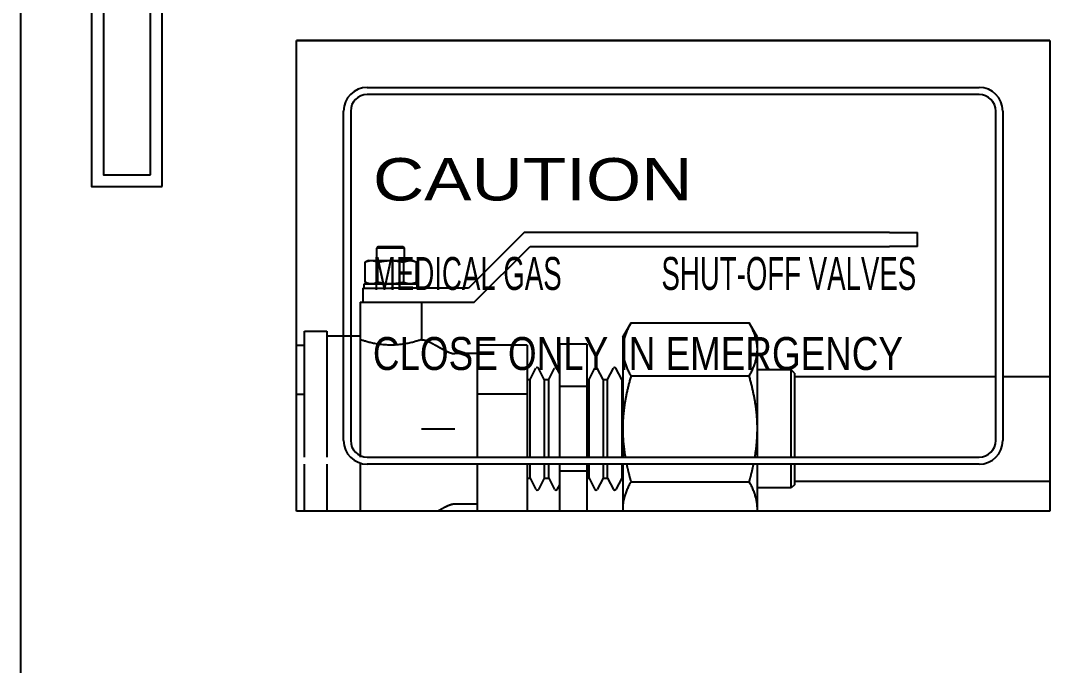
# Model space of a CAD drawing. Header units: millimetres. Extents: x 10903 to 284569, y 2319 to 62017.
# Drawn here: x 237680 to 238790, y 12022 to 12706 of the extents above; entities that cross this region are included whole.
import ezdxf

# ---------------------------------------------------------------- set-up
doc = ezdxf.new("R2010")
doc.units = ezdxf.units.MM
doc.layers.add('cps', color=7, linetype='Continuous')
doc.layers.add('CPST', color=6, linetype='Continuous')
doc.styles.add('SANSSERIF', font='sas_____.pfb', dxfattribs={"height": 10})

msp = doc.modelspace()

# ---------------------------------------------------------------- linework, layer by layer
at = {"layer": 'cps'}
for p, q in [((238772.3, 12685), (237972.3, 12685)), ((237972.3, 12685), (238772.3, 12685)), ((237972.3, 12685), (238772.3, 12685)), ((238772.3, 12685), (237972.3, 12685)), ((237972.3, 12185), (237972.3, 12685)), ((238772.3, 12685), (238772.3, 12185)), ((238772.3, 12685), (238772.3, 12185)), ((238047.3, 12635), (238697.3, 12635)), ((238047.3, 12635), (238697.3, 12635)), ((238697.3, 12627.5), (238047.3, 12627.5)), ((238697.3, 12627.5), (238047.3, 12627.5)), ((238022.3, 12260), (238022.3, 12610)), ((238022.3, 12260), (238022.3, 12610)), ((238029.8, 12610), (238029.8, 12260)), ((238029.8, 12610), (238029.8, 12260)), ((238714.8, 12260), (238714.8, 12610)), ((238714.8, 12260), (238714.8, 12610)), ((238722.3, 12610), (238722.3, 12260)), ((238722.3, 12610), (238722.3, 12260)), ((238047.3, 12242.5), (238697.3, 12242.5)), ((238047.3, 12242.5), (238697.3, 12242.5)), ((238697.3, 12235), (238047.3, 12235)), ((238697.3, 12235), (238047.3, 12235)), ((238772.3, 12185), (237972.3, 12185)), ((238772.3, 12185), (237972.3, 12185))]:
    msp.add_line(p, q, dxfattribs=at)
at = {"layer": 'cps', "color": 8}
for p, q in [((238214.2, 12481.1), (238155, 12421.9)), ((238214.2, 12481.1), (238155, 12421.9)), ((238602, 12481.1), (238214.2, 12481.1)), ((238602, 12481.1), (238214.2, 12481.1)), ((238602, 12481.1), (238631.6, 12481.1)), ((238602, 12481.1), (238631.6, 12481.1)), ((238631.6, 12466.3), (238631.6, 12481.1)), ((238631.6, 12466.3), (238631.6, 12481.1)), ((238059, 12466), (238057.5, 12464.5)), ((238059, 12466), (238057.5, 12464.5)), ((238059, 12466), (238072.3, 12466)), ((238059, 12466), (238072.3, 12466)), ((238072.3, 12466), (238085.7, 12466)), ((238072.3, 12466), (238085.7, 12466)), ((238085.7, 12466), (238087.1, 12464.5)), ((238085.7, 12466), (238087.1, 12464.5)), ((238161.1, 12407.1), (238220.3, 12466.3)), ((238161.1, 12407.1), (238220.3, 12466.3)), ((238220.3, 12466.3), (238602, 12466.3)), ((238220.3, 12466.3), (238602, 12466.3)), ((238631.6, 12466.3), (238602, 12466.3)), ((238631.6, 12466.3), (238602, 12466.3)), ((238072.3, 12464.5), (238057.5, 12464.5)), ((238057.5, 12451.2), (238057.5, 12464.5)), ((238057.5, 12451.2), (238057.5, 12464.5)), ((238072.3, 12464.5), (238057.5, 12464.5)), ((238087.1, 12464.5), (238072.3, 12464.5)), ((238087.1, 12464.5), (238072.3, 12464.5)), ((238087.1, 12451.2), (238087.1, 12464.5)), ((238087.1, 12451.2), (238087.1, 12464.5)), ((238048.7, 12451.2), (238045, 12449.5)), ((238048.7, 12451.2), (238045, 12449.5)), ((238045, 12428.1), (238045, 12449.5)), ((238045, 12428.1), (238045, 12449.5)), ((238048.7, 12451.2), (238072.3, 12451.2)), ((238048.7, 12451.2), (238072.3, 12451.2)), ((238058.7, 12428.1), (238058.7, 12449.5)), ((238058.7, 12428.1), (238058.7, 12449.5)), ((238072.3, 12451.2), (238096, 12451.2)), ((238072.3, 12451.2), (238096, 12451.2)), ((238086, 12449.5), (238086, 12428.1)), ((238086, 12449.5), (238086, 12428.1)), ((238096, 12451.2), (238099.7, 12449.5)), ((238096, 12451.2), (238099.7, 12449.5)), ((238099.7, 12428.1), (238099.7, 12449.5)), ((238099.7, 12428.1), (238099.7, 12449.5)), ((238042.7, 12421.9), (238042.7, 12407.1)), ((238042.7, 12421.9), (238072.3, 12421.9)), ((238042.7, 12421.9), (238072.3, 12421.9)), ((238042.7, 12421.9), (238042.7, 12407.1)), ((238044.2, 12421.9), (238044.2, 12426.4)), ((238044.2, 12426.4), (238072.3, 12426.4)), ((238044.2, 12426.4), (238072.3, 12426.4)), ((238044.2, 12421.9), (238044.2, 12426.4)), ((238048.7, 12426.4), (238045, 12428.1)), ((238048.7, 12426.4), (238045, 12428.1)), ((238072.3, 12426.4), (238100.5, 12426.4)), ((238072.3, 12426.4), (238100.5, 12426.4)), ((238155, 12421.9), (238072.3, 12421.9)), ((238155, 12421.9), (238072.3, 12421.9)), ((238096, 12426.4), (238099.7, 12428.1)), ((238096, 12426.4), (238099.7, 12428.1)), ((238100.5, 12421.9), (238100.5, 12426.4)), ((238100.5, 12421.9), (238100.5, 12426.4)), ((238039.8, 12407.1), (238085.9, 12407.1)), ((238039.8, 12407.1), (238039.8, 12371.4)), ((238039.8, 12407.1), (238039.8, 12371.4)), ((238039.8, 12407.1), (238085.9, 12407.1)), ((238085.9, 12407.1), (238161.1, 12407.1)), ((238085.9, 12407.1), (238161.1, 12407.1)), ((238104.9, 12407.1), (238104.9, 12367.2)), ((238104.9, 12407.1), (238104.9, 12367.2)), ((238318.7, 12370), (238327.5, 12385.1)), ((238318.7, 12370), (238327.5, 12385.1)), ((238327.5, 12385.1), (238453, 12385.1)), ((238327.5, 12385.1), (238453, 12385.1)), ((238461.7, 12370), (238453, 12385.1)), ((238461.7, 12370), (238453, 12385.1)), ((237980.6, 12242.5), (237980.6, 12376.1)), ((237980.6, 12376.1), (238004.3, 12376.1)), ((237980.6, 12376.1), (238004.3, 12376.1)), ((237980.6, 12242.5), (237980.6, 12376.1)), ((238004.3, 12376.1), (238004.3, 12242.5)), ((238004.3, 12376.1), (238004.3, 12242.5)), ((238004.3, 12371.4), (238039.8, 12371.4)), ((238004.3, 12371.4), (238039.8, 12371.4)), ((238039.8, 12371.4), (238039.8, 12242.5)), ((238039.8, 12371.4), (238039.8, 12242.5)), ((238318.7, 12370), (238318.7, 12356.9)), ((238318.7, 12370), (238318.7, 12356.9)), ((238461.7, 12356.9), (238461.7, 12370)), ((238461.7, 12356.9), (238461.7, 12370)), ((237972.3, 12361.3), (237980.6, 12361.3)), ((237972.3, 12361.3), (237980.6, 12361.3)), ((238164.1, 12361.3), (238164.1, 12309.3)), ((238217.3, 12361.3), (238164.1, 12361.3)), ((238217.3, 12361.3), (238164.1, 12361.3)), ((238164.1, 12361.3), (238164.1, 12309.3)), ((238217.3, 12361.3), (238217.3, 12309.3)), ((238217.3, 12361.3), (238217.3, 12309.3)), ((238251.5, 12362.5), (238251.5, 12317.5)), ((238280.5, 12362.5), (238251.5, 12362.5)), ((238280.5, 12362.5), (238251.5, 12362.5)), ((238251.5, 12362.5), (238251.5, 12317.5)), ((238280.5, 12362.5), (238280.5, 12317.5)), ((238280.5, 12362.5), (238280.5, 12317.5)), ((238318.7, 12356.9), (238318.7, 12272.5)), ((238318.7, 12356.9), (238318.7, 12272.5)), ((238461.7, 12272.5), (238461.7, 12356.9)), ((238461.7, 12272.5), (238461.7, 12356.9)), ((238164.1, 12352.4), (238140.4, 12352.4)), ((238164.1, 12352.4), (238140.4, 12352.4)), ((238220.5, 12324.9), (238226.6, 12336.8)), ((238220.5, 12324.9), (238226.6, 12336.8)), ((238235.3, 12324.9), (238229.1, 12336.8)), ((238235.3, 12324.9), (238229.1, 12336.8)), ((238240.3, 12324.9), (238246.4, 12336.8)), ((238240.3, 12324.9), (238246.4, 12336.8)), ((238251.5, 12331.8), (238248.9, 12336.8)), ((238251.5, 12331.8), (238248.9, 12336.8)), ((238282.9, 12324.9), (238289.1, 12336.8)), ((238282.9, 12324.9), (238289.1, 12336.8)), ((238297.8, 12324.9), (238291.6, 12336.8)), ((238297.8, 12324.9), (238291.6, 12336.8)), ((238302.7, 12324.9), (238308.9, 12336.8)), ((238302.7, 12324.9), (238308.9, 12336.8)), ((238317.6, 12324.9), (238311.4, 12336.8)), ((238317.6, 12324.9), (238311.4, 12336.8)), ((238497.7, 12335), (238461.7, 12335)), ((238497.7, 12335), (238461.7, 12335)), ((238497.7, 12326.6), (238497.7, 12335)), ((238501, 12331.7), (238497.7, 12335)), ((238501, 12331.7), (238497.7, 12335)), ((238497.7, 12326.6), (238497.7, 12335)), ((238217.3, 12324.9), (238220.5, 12324.9)), ((238217.3, 12324.9), (238220.5, 12324.9)), ((238220.5, 12298.7), (238220.5, 12324.9)), ((238220.5, 12298.7), (238220.5, 12324.9)), ((238235.3, 12324.9), (238235.3, 12298.7)), ((238235.3, 12324.9), (238240.3, 12324.9)), ((238235.3, 12324.9), (238240.3, 12324.9)), ((238235.3, 12324.9), (238235.3, 12298.7)), ((238240.3, 12298.7), (238240.3, 12324.9)), ((238240.3, 12298.7), (238240.3, 12324.9)), ((238280.5, 12324.9), (238282.9, 12324.9)), ((238280.5, 12324.9), (238282.9, 12324.9)), ((238282.9, 12298.7), (238282.9, 12324.9)), ((238282.9, 12298.7), (238282.9, 12324.9)), ((238297.8, 12324.9), (238297.8, 12298.7)), ((238297.8, 12324.9), (238302.7, 12324.9)), ((238297.8, 12324.9), (238302.7, 12324.9)), ((238297.8, 12324.9), (238297.8, 12298.7)), ((238302.7, 12298.7), (238302.7, 12324.9)), ((238302.7, 12298.7), (238302.7, 12324.9)), ((238317.6, 12324.9), (238317.6, 12298.7)), ((238317.6, 12324.9), (238318.7, 12324.9)), ((238317.6, 12324.9), (238318.7, 12324.9)), ((238317.6, 12324.9), (238317.6, 12298.7)), ((238327.5, 12328.8), (238453, 12328.8)), ((238327.5, 12328.8), (238453, 12328.8)), ((238497.7, 12242.5), (238497.7, 12326.6)), ((238497.7, 12242.5), (238497.7, 12326.6)), ((238501, 12331.7), (238501, 12323.8)), ((238501, 12331.7), (238501, 12323.8)), ((238501, 12328), (238714.8, 12328)), ((238501, 12328), (238714.8, 12328)), ((238501, 12323.8), (238501, 12242.5)), ((238501, 12323.8), (238501, 12242.5)), ((238722.3, 12328), (238772.3, 12328)), ((238722.3, 12328), (238772.3, 12328)), ((238251.5, 12317.5), (238251.5, 12242.5)), ((238280.5, 12317.5), (238251.5, 12317.5)), ((238280.5, 12317.5), (238251.5, 12317.5)), ((238251.5, 12317.5), (238251.5, 12242.5)), ((238280.5, 12317.5), (238280.5, 12242.5)), ((238280.5, 12317.5), (238280.5, 12242.5)), ((237972.3, 12309.3), (237980.6, 12309.3)), ((237972.3, 12309.3), (237980.6, 12309.3)), ((238217.3, 12309.3), (238164.1, 12309.3)), ((238164.1, 12309.3), (238164.1, 12242.5)), ((238164.1, 12309.3), (238164.1, 12242.5)), ((238217.3, 12309.3), (238164.1, 12309.3)), ((238217.3, 12309.3), (238217.3, 12242.5)), ((238217.3, 12309.3), (238217.3, 12242.5)), ((238220.5, 12242.5), (238220.5, 12298.7)), ((238220.5, 12242.5), (238220.5, 12298.7)), ((238235.3, 12298.7), (238235.3, 12242.5)), ((238235.3, 12298.7), (238235.3, 12242.5)), ((238240.3, 12242.5), (238240.3, 12298.7)), ((238240.3, 12242.5), (238240.3, 12298.7)), ((238282.9, 12242.5), (238282.9, 12298.7)), ((238282.9, 12242.5), (238282.9, 12298.7)), ((238297.8, 12298.7), (238297.8, 12242.5)), ((238297.8, 12298.7), (238297.8, 12242.5)), ((238302.7, 12242.5), (238302.7, 12298.7)), ((238302.7, 12242.5), (238302.7, 12298.7)), ((238317.6, 12298.7), (238317.6, 12242.5)), ((238317.6, 12298.7), (238317.6, 12242.5)), ((238318.7, 12272.5), (238318.7, 12242.5)), ((238318.7, 12272.5), (238318.7, 12242.5)), ((238461.7, 12242.5), (238461.7, 12272.5)), ((238461.7, 12242.5), (238461.7, 12272.5)), ((237980.6, 12185), (237980.6, 12235)), ((237980.6, 12185), (237980.6, 12235)), ((238004.3, 12235), (238004.3, 12185)), ((238004.3, 12235), (238004.3, 12185)), ((238039.8, 12235), (238039.8, 12185)), ((238039.8, 12235), (238039.8, 12185)), ((238164.1, 12235), (238164.1, 12185)), ((238164.1, 12235), (238164.1, 12185)), ((238217.3, 12235), (238217.3, 12185)), ((238217.3, 12235), (238217.3, 12185)), ((238220.5, 12220), (238220.5, 12235)), ((238220.5, 12220), (238220.5, 12235)), ((238235.3, 12235), (238235.3, 12220)), ((238235.3, 12235), (238235.3, 12220)), ((238240.3, 12220), (238240.3, 12235)), ((238240.3, 12220), (238240.3, 12235)), ((238251.5, 12235), (238251.5, 12227.5)), ((238251.5, 12235), (238251.5, 12227.5)), ((238280.5, 12235), (238280.5, 12227.5)), ((238280.5, 12235), (238280.5, 12227.5)), ((238282.9, 12220), (238282.9, 12235)), ((238282.9, 12220), (238282.9, 12235)), ((238297.8, 12235), (238297.8, 12220)), ((238297.8, 12235), (238297.8, 12220)), ((238302.7, 12220), (238302.7, 12235)), ((238302.7, 12220), (238302.7, 12235)), ((238317.6, 12235), (238317.6, 12220)), ((238317.6, 12235), (238317.6, 12220)), ((238318.7, 12235), (238318.7, 12188)), ((238318.7, 12235), (238318.7, 12188)), ((238461.7, 12188), (238461.7, 12235)), ((238461.7, 12188), (238461.7, 12235)), ((238497.7, 12210), (238497.7, 12235)), ((238497.7, 12210), (238497.7, 12235)), ((238501, 12235), (238501, 12213.2)), ((238501, 12235), (238501, 12213.2)), ((238251.5, 12227.5), (238251.5, 12185)), ((238280.5, 12227.5), (238251.5, 12227.5)), ((238280.5, 12227.5), (238251.5, 12227.5)), ((238251.5, 12227.5), (238251.5, 12185)), ((238280.5, 12227.5), (238280.5, 12185)), ((238280.5, 12227.5), (238280.5, 12185)), ((238217.3, 12220), (238220.5, 12220)), ((238217.3, 12220), (238220.5, 12220)), ((238220.5, 12220), (238226.6, 12208.2)), ((238220.5, 12220), (238226.6, 12208.2)), ((238235.3, 12220), (238229.1, 12208.2)), ((238235.3, 12220), (238229.1, 12208.2)), ((238235.3, 12220), (238240.3, 12220)), ((238235.3, 12220), (238240.3, 12220)), ((238240.3, 12220), (238246.4, 12208.2)), ((238240.3, 12220), (238246.4, 12208.2)), ((238251.5, 12213.2), (238248.9, 12208.2)), ((238251.5, 12213.2), (238248.9, 12208.2)), ((238280.5, 12220), (238282.9, 12220)), ((238280.5, 12220), (238282.9, 12220)), ((238282.9, 12220), (238289.1, 12208.2)), ((238282.9, 12220), (238289.1, 12208.2)), ((238297.8, 12220), (238291.6, 12208.2)), ((238297.8, 12220), (238291.6, 12208.2)), ((238297.8, 12220), (238302.7, 12220)), ((238297.8, 12220), (238302.7, 12220)), ((238302.7, 12220), (238308.9, 12208.2)), ((238302.7, 12220), (238308.9, 12208.2)), ((238317.6, 12220), (238311.4, 12208.2)), ((238317.6, 12220), (238311.4, 12208.2)), ((238317.6, 12220), (238318.7, 12220)), ((238317.6, 12220), (238318.7, 12220)), ((238327.5, 12216.2), (238453, 12216.2)), ((238327.5, 12216.2), (238453, 12216.2)), ((238501, 12213.2), (238497.7, 12210)), ((238501, 12213.2), (238497.7, 12210)), ((238501, 12216.9), (238772.3, 12216.9)), ((238501, 12216.9), (238772.3, 12216.9)), ((238497.7, 12210), (238461.7, 12210)), ((238497.7, 12210), (238461.7, 12210)), ((238164.1, 12192.6), (238140.4, 12192.6)), ((238164.1, 12192.6), (238140.4, 12192.6)), ((238318.7, 12188), (238318.7, 12185)), ((238318.7, 12188), (238318.7, 12185)), ((238461.7, 12185), (238461.7, 12188)), ((238461.7, 12185), (238461.7, 12188))]:
    msp.add_line(p, q, dxfattribs=at)
at = {"layer": 'cps'}
for centre, radius, start, end in [((238047.3, 12610), 25, 90, 180), ((238697.3, 12610), 25, 0, 90), ((238697.3, 12610), 25, 0, 90), ((238047.3, 12610), 17.5, 90, 180), ((238697.3, 12610), 17.5, 0, 90), ((238697.3, 12610), 17.5, 0, 90), ((238047.3, 12260), 25, 180, 270), ((238047.3, 12260), 17.5, 180, 270), ((238697.3, 12260), 25, 270, 0), ((238697.3, 12260), 17.5, 270, 0), ((238697.3, 12260), 17.5, 270, 0), ((238697.3, 12260), 25, 270, 0)]:
    msp.add_arc(centre, radius, start, end, dxfattribs=at)
at = {"layer": 'cps', "color": 8}
for centre, start, end in [((238227.9, 12336.2), 27.5, 152.5), ((238227.9, 12336.2), 27.5, 152.5), ((238247.7, 12336.2), 27.5, 152.5), ((238247.7, 12336.2), 27.5, 152.5), ((238290.4, 12336.2), 27.5, 152.5), ((238290.4, 12336.2), 27.5, 152.5), ((238310.1, 12336.2), 27.5, 152.5), ((238310.1, 12336.2), 27.5, 152.5), ((238227.9, 12208.8), 207.5, 332.5), ((238227.9, 12208.8), 207.5, 332.5), ((238247.7, 12208.8), 207.5, 332.5), ((238247.7, 12208.8), 207.5, 332.5), ((238290.4, 12208.8), 207.5, 332.5), ((238290.4, 12208.8), 207.5, 332.5), ((238310.1, 12208.8), 207.5, 332.5), ((238310.1, 12208.8), 207.5, 332.5)]:
    msp.add_arc(centre, 1.39, start, end, dxfattribs=at)
for points, weights in [([(238045, 12449.5), (238051.8, 12452.7), (238058.7, 12449.5)], [1, 1.15470053838, 1]), ([(238045, 12449.5), (238051.8, 12452.7), (238058.7, 12449.5)], [1, 1.15470053838, 1]), ([(238058.7, 12449.5), (238072.3, 12452.7), (238086, 12449.5)], [1, 1.15470053838, 1]), ([(238058.7, 12449.5), (238072.3, 12452.7), (238086, 12449.5)], [1, 1.15470053838, 1]), ([(238086, 12449.5), (238092.8, 12452.7), (238099.7, 12449.5)], [1, 1.15470053838, 1]), ([(238086, 12449.5), (238092.8, 12452.7), (238099.7, 12449.5)], [1, 1.15470053838, 1]), ([(238058.7, 12428.1), (238051.8, 12424.9), (238045, 12428.1)], [1, 1.15470053838, 1]), ([(238058.7, 12428.1), (238051.8, 12424.9), (238045, 12428.1)], [1, 1.15470053838, 1]), ([(238086, 12428.1), (238072.3, 12424.9), (238058.7, 12428.1)], [1, 1.15470053838, 1]), ([(238086, 12428.1), (238072.3, 12424.9), (238058.7, 12428.1)], [1, 1.15470053838, 1]), ([(238099.7, 12428.1), (238092.8, 12424.9), (238086, 12428.1)], [1, 1.15470053838, 1]), ([(238099.7, 12428.1), (238092.8, 12424.9), (238086, 12428.1)], [1, 1.15470053838, 1]), ([(238327.5, 12385.1), (238318.7, 12370), (238318.7, 12356.9)], [1.01981541865, 1.04818815859, 1]), ([(238327.5, 12385.1), (238318.7, 12370), (238318.7, 12356.9)], [1.01981541865, 1.04818815859, 1]), ([(238461.7, 12356.9), (238461.7, 12370), (238453, 12385.1)], [1, 1.04818815859, 1.01981541865]), ([(238461.7, 12356.9), (238461.7, 12370), (238453, 12385.1)], [1, 1.04818815859, 1.01981541865]), ([(238318.7, 12356.9), (238318.7, 12343.9), (238327.5, 12328.8)], [1, 1.04818815859, 1.01981541865]), ([(238318.7, 12356.9), (238318.7, 12343.9), (238327.5, 12328.8)], [1, 1.04818815859, 1.01981541865]), ([(238453, 12328.8), (238461.7, 12343.9), (238461.7, 12356.9)], [1.01981541865, 1.04818815859, 1]), ([(238453, 12328.8), (238461.7, 12343.9), (238461.7, 12356.9)], [1.01981541865, 1.04818815859, 1]), ([(238327.5, 12328.8), (238318.7, 12298.6), (238318.7, 12272.5)], [1.01981541865, 1.04818815859, 1]), ([(238327.5, 12328.8), (238318.7, 12298.6), (238318.7, 12272.5)], [1.01981541865, 1.04818815859, 1]), ([(238461.7, 12272.5), (238461.7, 12298.6), (238453, 12328.8)], [1, 1.04818815859, 1.01981541865]), ([(238461.7, 12272.5), (238461.7, 12298.6), (238453, 12328.8)], [1, 1.04818815859, 1.01981541865]), ([(238318.7, 12272.5), (238318.7, 12257.8), (238321.4, 12242.5)], [1, 1.02648243742, 1.02984197653]), ([(238318.7, 12272.5), (238318.7, 12257.8), (238321.4, 12242.5)], [1, 1.02648243742, 1.02984197653]), ([(238459.1, 12242.5), (238461.7, 12257.8), (238461.7, 12272.5)], [1.02984197653, 1.02648243742, 1]), ([(238459.1, 12242.5), (238461.7, 12257.8), (238461.7, 12272.5)], [1.02984197653, 1.02648243742, 1]), ([(238322.8, 12235), (238324.6, 12225.9), (238327.5, 12216.2)], [1.03011135966, 1.0288135657, 1.01981541865]), ([(238322.8, 12235), (238324.6, 12225.9), (238327.5, 12216.2)], [1.03011135966, 1.0288135657, 1.01981541865]), ([(238453, 12216.2), (238455.9, 12225.9), (238457.7, 12235)], [1.01981541865, 1.0288135657, 1.03011135966]), ([(238453, 12216.2), (238455.9, 12225.9), (238457.7, 12235)], [1.01981541865, 1.0288135657, 1.03011135966]), ([(238327.5, 12216.2), (238318.7, 12201.1), (238318.7, 12188)], [1.01981541865, 1.04818815859, 1]), ([(238327.5, 12216.2), (238318.7, 12201.1), (238318.7, 12188)], [1.01981541865, 1.04818815859, 1]), ([(238461.7, 12188), (238461.7, 12201.1), (238453, 12216.2)], [1, 1.04818815859, 1.01981541865]), ([(238461.7, 12188), (238461.7, 12201.1), (238453, 12216.2)], [1, 1.04818815859, 1.01981541865]), ([(238318.7, 12188), (238318.7, 12186.5), (238318.9, 12185)], [1, 1.00541307684, 1.00986007001]), ([(238318.7, 12188), (238318.7, 12186.5), (238318.9, 12185)], [1, 1.00541307684, 1.00986007001]), ([(238461.6, 12185), (238461.7, 12186.5), (238461.7, 12188)], [1.00986007001, 1.00541307684, 1]), ([(238461.6, 12185), (238461.7, 12186.5), (238461.7, 12188)], [1.00986007001, 1.00541307684, 1])]:
    msp.add_rational_spline(points, weights, degree=2, dxfattribs=at)
for points, degree, knots in [([(238104.9, 12367.2), (238104.9, 12367.2), (238104.7, 12367.1), (238103.9, 12366.8), (238103.2, 12366.6), (238101.6, 12366.1), (238100.5, 12365.8), (238098.1, 12365.1), (238096.8, 12364.7), (238093.9, 12364), (238092.3, 12363.6), (238088.8, 12362.9), (238086.8, 12362.6), (238082.8, 12362), (238080.7, 12361.8), (238076.5, 12361.5), (238074.4, 12361.4), (238070.3, 12361.4), (238068.2, 12361.5), (238063.9, 12361.8), (238061.8, 12362), (238057.8, 12362.6), (238055.9, 12362.9), (238052.4, 12363.6), (238050.8, 12364), (238047.9, 12364.7), (238046.5, 12365.1), (238044.2, 12365.8), (238043.1, 12366.1), (238041.5, 12366.6), (238040.8, 12366.8), (238040, 12367.1), (238039.8, 12367.2), (238039.8, 12367.2)], 3, [16.722796, 16.722796, 16.722796, 16.722796, 18.812593, 18.812593, 20.90239, 20.90239, 22.992187, 22.992187, 25.081984, 25.081984, 27.172886, 27.172886, 29.263788, 29.263788, 31.354689, 31.354689, 33.445591, 33.445591, 35.536493, 35.536493, 37.627395, 37.627395, 39.718297, 39.718297, 41.809198, 41.809198, 43.898995, 43.898995, 45.988793, 45.988793, 48.07859, 48.07859, 50.168387, 50.168387, 50.168387, 50.168387]), ([(238104.9, 12367.2), (238104.9, 12367.2), (238104.7, 12367.1), (238103.9, 12366.8), (238103.2, 12366.6), (238101.6, 12366.1), (238100.5, 12365.8), (238098.1, 12365.1), (238096.8, 12364.7), (238093.9, 12364), (238092.3, 12363.6), (238088.8, 12362.9), (238086.8, 12362.6), (238082.8, 12362), (238080.7, 12361.8), (238076.5, 12361.5), (238074.4, 12361.4), (238070.3, 12361.4), (238068.2, 12361.5), (238063.9, 12361.8), (238061.8, 12362), (238057.8, 12362.6), (238055.9, 12362.9), (238052.4, 12363.6), (238050.8, 12364), (238047.9, 12364.7), (238046.5, 12365.1), (238044.2, 12365.8), (238043.1, 12366.1), (238041.5, 12366.6), (238040.8, 12366.8), (238040, 12367.1), (238039.8, 12367.2), (238039.8, 12367.2)], 3, [16.722796, 16.722796, 16.722796, 16.722796, 18.812593, 18.812593, 20.90239, 20.90239, 22.992187, 22.992187, 25.081984, 25.081984, 27.172886, 27.172886, 29.263788, 29.263788, 31.354689, 31.354689, 33.445591, 33.445591, 35.536493, 35.536493, 37.627395, 37.627395, 39.718297, 39.718297, 41.809198, 41.809198, 43.898995, 43.898995, 45.988793, 45.988793, 48.07859, 48.07859, 50.168387, 50.168387, 50.168387, 50.168387]), ([(238104.9, 12367.2), (238105.4, 12367.2), (238105.9, 12367.1), (238106.4, 12367.1), (238106.9, 12367), (238107.4, 12366.9), (238107.9, 12366.8), (238108.4, 12366.7), (238108.9, 12366.5), (238109.4, 12366.4), (238109.9, 12366.2), (238110.6, 12366), (238111.2, 12365.7), (238111.9, 12365.5), (238112.6, 12365.2), (238113.2, 12364.9), (238113.9, 12364.6), (238114.5, 12364.3), (238115.6, 12363.7), (238116.7, 12363.1), (238117.8, 12362.5), (238118.9, 12361.9), (238120, 12361.3), (238121.1, 12360.7), (238122.1, 12360.1), (238123.2, 12359.5), (238124.3, 12358.8), (238125.4, 12358.2), (238127.7, 12356.9), (238130, 12355.7), (238132.4, 12354.5), (238133.4, 12354.1), (238134.3, 12353.7), (238135.3, 12353.4), (238136.2, 12353.1), (238136.9, 12352.9), (238137.6, 12352.7), (238138.3, 12352.6), (238139, 12352.5), (238139.7, 12352.4), (238140.4, 12352.4)], 1, [0, 0, 0.101689, 0.203377, 0.305066, 0.406755, 0.508443, 0.610132, 0.711821, 0.813509, 0.915198, 1.016887, 1.16095, 1.305013, 1.449076, 1.593139, 1.737202, 1.881265, 2.025327, 2.273548, 2.521768, 2.769988, 3.018208, 3.266428, 3.514648, 3.762868, 4.011088, 4.259308, 4.507528, 5.039454, 5.571381, 6.103307, 6.307206, 6.511106, 6.715005, 6.918904, 7.059297, 7.199689, 7.340081, 7.480474, 7.620866, 7.761258, 7.761258]), ([(238104.9, 12367.2), (238105.4, 12367.2), (238105.9, 12367.1), (238106.4, 12367.1), (238106.9, 12367), (238107.4, 12366.9), (238107.9, 12366.8), (238108.4, 12366.7), (238108.9, 12366.5), (238109.4, 12366.4), (238109.9, 12366.2), (238110.6, 12366), (238111.2, 12365.7), (238111.9, 12365.5), (238112.6, 12365.2), (238113.2, 12364.9), (238113.9, 12364.6), (238114.5, 12364.3), (238115.6, 12363.7), (238116.7, 12363.1), (238117.8, 12362.5), (238118.9, 12361.9), (238120, 12361.3), (238121.1, 12360.7), (238122.1, 12360.1), (238123.2, 12359.5), (238124.3, 12358.8), (238125.4, 12358.2), (238127.7, 12356.9), (238130, 12355.7), (238132.4, 12354.5), (238133.4, 12354.1), (238134.3, 12353.7), (238135.3, 12353.4), (238136.2, 12353.1), (238136.9, 12352.9), (238137.6, 12352.7), (238138.3, 12352.6), (238139, 12352.5), (238139.7, 12352.4), (238140.4, 12352.4)], 1, [0, 0, 0.101689, 0.203377, 0.305066, 0.406755, 0.508443, 0.610132, 0.711821, 0.813509, 0.915198, 1.016887, 1.16095, 1.305013, 1.449076, 1.593139, 1.737202, 1.881265, 2.025327, 2.273548, 2.521768, 2.769988, 3.018208, 3.266428, 3.514648, 3.762868, 4.011088, 4.259308, 4.507528, 5.039454, 5.571381, 6.103307, 6.307206, 6.511106, 6.715005, 6.918904, 7.059297, 7.199689, 7.340081, 7.480474, 7.620866, 7.761258, 7.761258]), ([(238104.9, 12272.5), (238106.6, 12272.5), (238108.4, 12272.5), (238110.4, 12272.5), (238112.3, 12272.5), (238114.3, 12272.5), (238116.3, 12272.5), (238118.3, 12272.5), (238120.5, 12272.5), (238122.6, 12272.5), (238124.7, 12272.5), (238126.8, 12272.5), (238128.9, 12272.5), (238131, 12272.5), (238133.1, 12272.5), (238135, 12272.5), (238136.9, 12272.5), (238138.7, 12272.5), (238140.4, 12272.5)], 3, [0, 0, 0, 0, 0.167953, 0.167953, 0.167953, 0.332343, 0.332343, 0.332343, 0.497643, 0.497643, 0.497643, 0.66511, 0.66511, 0.66511, 0.834009, 0.834009, 0.834009, 1, 1, 1, 1]), ([(238104.9, 12272.5), (238106.6, 12272.5), (238108.4, 12272.5), (238110.4, 12272.5), (238112.3, 12272.5), (238114.3, 12272.5), (238116.3, 12272.5), (238118.3, 12272.5), (238120.5, 12272.5), (238122.6, 12272.5), (238124.7, 12272.5), (238126.8, 12272.5), (238128.9, 12272.5), (238131, 12272.5), (238133.1, 12272.5), (238135, 12272.5), (238136.9, 12272.5), (238138.7, 12272.5), (238140.4, 12272.5)], 3, [0, 0, 0, 0, 0.167953, 0.167953, 0.167953, 0.332343, 0.332343, 0.332343, 0.497643, 0.497643, 0.497643, 0.66511, 0.66511, 0.66511, 0.834009, 0.834009, 0.834009, 1, 1, 1, 1]), ([(238140.4, 12192.6), (238139.9, 12192.6), (238139.4, 12192.5), (238138.9, 12192.5), (238138.4, 12192.4), (238137.9, 12192.3), (238137.4, 12192.2), (238136.9, 12192.1), (238136.4, 12191.9), (238135.9, 12191.8), (238135.4, 12191.6), (238134.7, 12191.4), (238134.1, 12191.1), (238133.4, 12190.9), (238132.7, 12190.6), (238132.1, 12190.3), (238131.4, 12190), (238130.8, 12189.7), (238129.7, 12189.1), (238128.6, 12188.5), (238127.5, 12187.9), (238126.4, 12187.3), (238125.3, 12186.7), (238124.2, 12186.1), (238123.2, 12185.5), (238122.3, 12185)], 1, [0, 0, 0.101689, 0.203377, 0.305066, 0.406755, 0.508443, 0.610132, 0.711821, 0.813509, 0.915198, 1.016887, 1.16095, 1.305013, 1.449076, 1.593139, 1.737202, 1.881265, 2.025327, 2.273548, 2.521768, 2.769988, 3.018208, 3.266428, 3.514648, 3.762868, 3.961279, 3.961279]), ([(238140.4, 12192.6), (238139.9, 12192.6), (238139.4, 12192.5), (238138.9, 12192.5), (238138.4, 12192.4), (238137.9, 12192.3), (238137.4, 12192.2), (238136.9, 12192.1), (238136.4, 12191.9), (238135.9, 12191.8), (238135.4, 12191.6), (238134.7, 12191.4), (238134.1, 12191.1), (238133.4, 12190.9), (238132.7, 12190.6), (238132.1, 12190.3), (238131.4, 12190), (238130.8, 12189.7), (238129.7, 12189.1), (238128.6, 12188.5), (238127.5, 12187.9), (238126.4, 12187.3), (238125.3, 12186.7), (238124.2, 12186.1), (238123.2, 12185.5), (238122.3, 12185)], 1, [0, 0, 0.101689, 0.203377, 0.305066, 0.406755, 0.508443, 0.610132, 0.711821, 0.813509, 0.915198, 1.016887, 1.16095, 1.305013, 1.449076, 1.593139, 1.737202, 1.881265, 2.025327, 2.273548, 2.521768, 2.769988, 3.018208, 3.266428, 3.514648, 3.762868, 3.961279, 3.961279])]:
    msp.add_open_spline(points, degree=degree, knots=knots, dxfattribs=at)
at = {"layer": 'CPST', "color": 2}
for points in [[(237679.6, 14857.5), (238937.7, 14857.5), (238937.7, 10585), (237679.6, 10585)], [(237829.6, 12529.9), (237829.6, 12912.6), (237754.6, 12912.6), (237754.6, 12529.9)], [(237817.1, 12542.4), (237817.1, 12900.1), (237767.1, 12900.1), (237767.1, 12542.4)]]:
    msp.add_lwpolyline(points, close=True, dxfattribs=at)

# ---------------------------------------------------------------- texts
at = {"layer": 'cps', "style": 'SANSSERIF', "width": 1.2}
msp.add_text('CAUTION', height=45, dxfattribs=at).set_placement((238053.4, 12515))
at = {"layer": 'cps', "color": 8, "style": 'SANSSERIF'}
for s, width, p in [('MEDICAL GAS             SHUT-OFF VALVES', 0.6, (238053.4, 12420)), ('CLOSE ONLY IN EMERGENCY', 0.8, (238053.4, 12335))]:
    msp.add_text(s, height=35, dxfattribs=dict(at, width=width)).set_placement(p)

doc.saveas('drawing.dxf')
